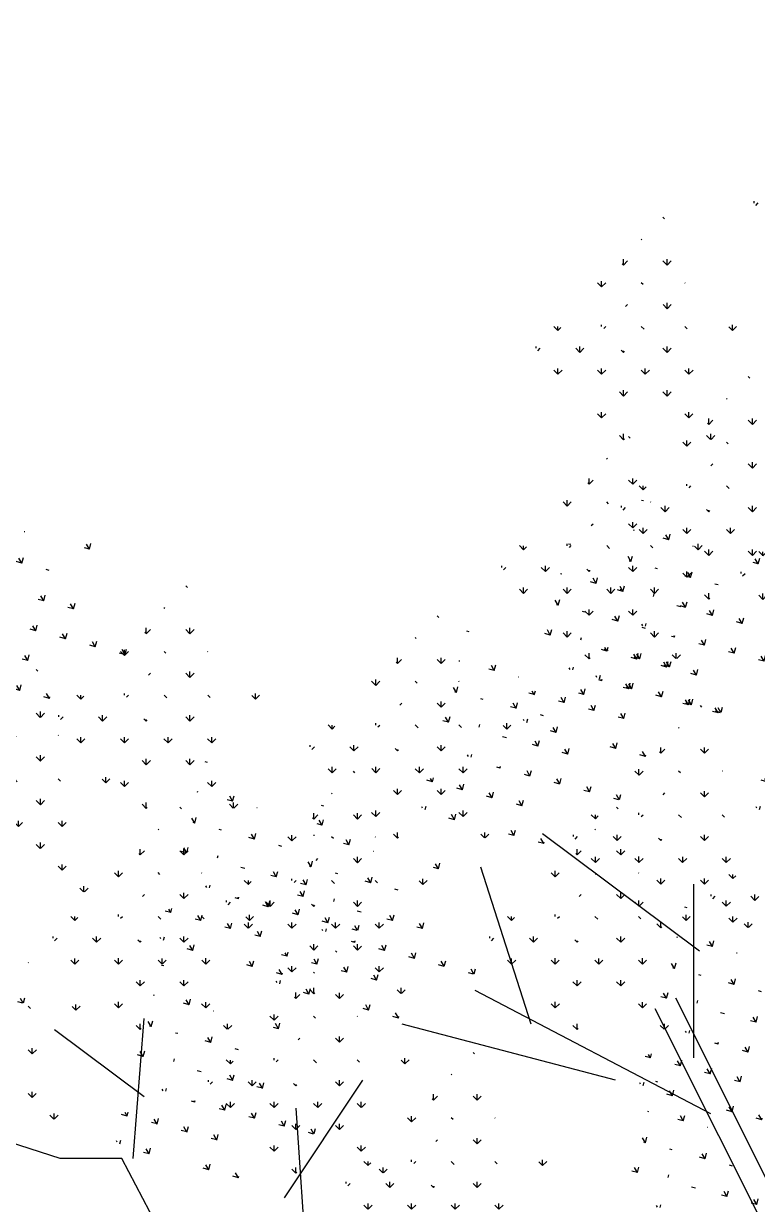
# Model space of a CAD drawing. Header units: millimetres. Extents: x -10 to 320, y -26 to 94.
# Drawn here: x 0.567 to 1.966, y 29.11 to 31.361 of the extents above; entities that cross this region are included whole.
import ezdxf

# ---------------------------------------------------------------- set-up
doc = ezdxf.new("R2010")
doc.units = ezdxf.units.MM
doc.header["$LTSCALE"] = 0.05

msp = doc.modelspace()

# ---------------------------------------------------------------- hatches: boundary and pattern name
at = {"linetype": 'Continuous'}
h = msp.add_hatch(dxfattribs=at)
h.set_pattern_fill('GRASS', scale=0.058864, style=0)
h.set_pattern_definition([(90, (-93.52273, 54.070207), (-0.041622823, 0.041622823), [0.011036918, -0.072208728]), (45, (-93.52273, 54.070207), (-0.041622823, 0.041622823), [0.011036918, -0.047826643]), (135, (-93.52273, 54.070207), (-0.041622823, -0.041622823), [0.011036918, -0.047826643])])
edge = h.paths.add_edge_path()
edge.add_line((2.1806, 30.9673), (2.2457, 30.8437))
edge.add_line((2.2457, 30.8437), (2.3723, 30.8481))
edge.add_line((2.3723, 30.8481), (2.2327, 30.9604))
edge.add_line((2.2327, 30.9604), (2.3664, 30.9929))
edge.add_line((2.3664, 30.9929), (2.3633, 31.1251))
edge.add_line((2.3633, 31.1251), (2.2974, 31.0041))
edge.add_line((2.2974, 31.0041), (2.1968, 30.9816))
edge.add_line((2.1968, 30.9816), (2.2495, 31.0279))
edge.add_line((2.2495, 31.0279), (2.2421, 31.1909))
edge.add_line((2.2421, 31.1909), (2.1982, 31.2794))
edge.add_line((2.1982, 31.2794), (2.2, 31.1178))
edge.add_line((2.2, 31.1178), (2.182, 30.9969))
edge.add_line((2.182, 30.9969), (2.1668, 31.0165))
edge.add_line((2.1668, 31.0165), (2.1586, 31.3609))
edge.add_line((2.1586, 31.3609), (2.1183, 31.15))
edge.add_line((2.1183, 31.15), (2.1434, 31.0465))
edge.add_line((2.1434, 31.0465), (2.0959, 31.1078))
edge.add_line((2.0959, 31.1078), (2.0984, 31.2385))
edge.add_line((2.0984, 31.2385), (2.0495, 31.0894))
edge.add_line((2.0495, 31.0894), (2.1538, 31.0038))
edge.add_line((2.1538, 31.0038), (1.9129, 31.0934))
edge.add_line((1.9129, 31.0934), (2.0047, 30.9485))
edge.add_line((2.0047, 30.9485), (2.1561, 30.9752))
edge.add_line((2.1561, 30.9752), (2.0492, 30.8685))
edge.add_line((2.0492, 30.8685), (2.1116, 30.8107))
edge.add_line((2.1116, 30.8107), (2.1828, 30.9619))
h = msp.add_hatch(dxfattribs=at)
h.set_pattern_fill('GRASS', scale=0.058864, style=0)
h.set_pattern_definition([(90, (-93.938594, 53.793276), (-0.041622823, 0.041622823), [0.011036918, -0.072208728]), (45, (-93.938594, 53.793276), (-0.041622823, 0.041622823), [0.011036918, -0.047826643]), (135, (-93.938594, 53.793276), (-0.041622823, -0.041622823), [0.011036918, -0.047826643])])
edge = h.paths.add_edge_path()
edge.add_line((1.7648, 30.6904), (1.8298, 30.5668))
edge.add_line((1.8298, 30.5668), (1.9565, 30.5712))
edge.add_line((1.9565, 30.5712), (1.8169, 30.6835))
edge.add_line((1.8169, 30.6835), (1.9505, 30.716))
edge.add_line((1.9505, 30.716), (1.9474, 30.8481))
edge.add_line((1.9474, 30.8481), (1.8815, 30.7271))
edge.add_line((1.8815, 30.7271), (1.781, 30.7046))
edge.add_line((1.781, 30.7046), (1.8336, 30.751))
edge.add_line((1.8336, 30.751), (1.8262, 30.914))
edge.add_line((1.8262, 30.914), (1.7824, 31.0025))
edge.add_line((1.7824, 31.0025), (1.7841, 30.8408))
edge.add_line((1.7841, 30.8408), (1.7661, 30.7199))
edge.add_line((1.7661, 30.7199), (1.7509, 30.7395))
edge.add_line((1.7509, 30.7395), (1.7428, 31.084))
edge.add_line((1.7428, 31.084), (1.7024, 30.873))
edge.add_line((1.7024, 30.873), (1.7276, 30.7696))
edge.add_line((1.7276, 30.7696), (1.68, 30.8308))
edge.add_line((1.68, 30.8308), (1.6825, 30.9616))
edge.add_line((1.6825, 30.9616), (1.6336, 30.8125))
edge.add_line((1.6336, 30.8125), (1.7379, 30.7269))
edge.add_line((1.7379, 30.7269), (1.497, 30.8165))
edge.add_line((1.497, 30.8165), (1.5889, 30.6716))
edge.add_line((1.5889, 30.6716), (1.7402, 30.6983))
edge.add_line((1.7402, 30.6983), (1.6334, 30.5916))
edge.add_line((1.6334, 30.5916), (1.6957, 30.5338))
edge.add_line((1.6957, 30.5338), (1.7669, 30.6849))
h = msp.add_hatch(dxfattribs=at)
h.set_pattern_fill('GRASS', scale=0.058864, style=0)
h.set_pattern_definition([(90, (-93.775967, 53.48954), (-0.041622823, 0.041622823), [0.011036918, -0.072208728]), (45, (-93.77597, 53.48954), (-0.041622823, 0.041622823), [0.011036918, -0.047826643]), (135, (-93.77597, 53.48954), (-0.041622823, -0.041622823), [0.011036918, -0.047826643])])
edge = h.paths.add_edge_path()
edge.add_line((1.9274, 30.3867), (1.9924, 30.2631))
edge.add_line((1.9924, 30.2631), (2.1191, 30.2675))
edge.add_line((2.1191, 30.2675), (1.9795, 30.3797))
edge.add_line((1.9795, 30.3797), (2.1131, 30.4123))
edge.add_line((2.1131, 30.4123), (2.11, 30.5444))
edge.add_line((2.11, 30.5444), (2.0441, 30.4234))
edge.add_line((2.0441, 30.4234), (1.9436, 30.4009))
edge.add_line((1.9436, 30.4009), (1.9962, 30.4472))
edge.add_line((1.9962, 30.4472), (1.9888, 30.6103))
edge.add_line((1.9888, 30.6103), (1.945, 30.6988))
edge.add_line((1.945, 30.6988), (1.9468, 30.5371))
edge.add_line((1.9468, 30.5371), (1.9287, 30.4162))
edge.add_line((1.9287, 30.4162), (1.9135, 30.4358))
edge.add_line((1.9135, 30.4358), (1.9054, 30.7802))
edge.add_line((1.9054, 30.7802), (1.8651, 30.5693))
edge.add_line((1.8651, 30.5693), (1.8902, 30.4658))
edge.add_line((1.8902, 30.4658), (1.8426, 30.5271))
edge.add_line((1.8426, 30.5271), (1.8451, 30.6578))
edge.add_line((1.8451, 30.6578), (1.7962, 30.5088))
edge.add_line((1.7962, 30.5088), (1.9006, 30.4232))
edge.add_line((1.9006, 30.4232), (1.6597, 30.5128))
edge.add_line((1.6597, 30.5128), (1.7515, 30.3679))
edge.add_line((1.7515, 30.3679), (1.9028, 30.3945))
edge.add_line((1.9028, 30.3945), (1.796, 30.2878))
edge.add_line((1.796, 30.2878), (1.8583, 30.23))
edge.add_line((1.8583, 30.23), (1.9295, 30.3812))
h = msp.add_hatch(dxfattribs=at)
h.set_pattern_fill('GRASS', scale=0.058864, style=0)
h.set_pattern_definition([(90, (-94.004185, 53.375558), (-0.041622823, 0.041622823), [0.011036918, -0.072208728]), (45, (-94.004185, 53.37556), (-0.041622823, 0.041622823), [0.011036918, -0.047826643]), (135, (-94.004185, 53.37556), (-0.041622823, -0.041622823), [0.011036918, -0.047826643])])
edge = h.paths.add_edge_path()
edge.add_line((1.6992, 30.2727), (1.7642, 30.1491))
edge.add_line((1.7642, 30.1491), (1.8909, 30.1535))
edge.add_line((1.8909, 30.1535), (1.7513, 30.2657))
edge.add_line((1.7513, 30.2657), (1.8849, 30.2983))
edge.add_line((1.8849, 30.2983), (1.8818, 30.4304))
edge.add_line((1.8818, 30.4304), (1.8159, 30.3094))
edge.add_line((1.8159, 30.3094), (1.7154, 30.2869))
edge.add_line((1.7154, 30.2869), (1.768, 30.3332))
edge.add_line((1.768, 30.3332), (1.7606, 30.4963))
edge.add_line((1.7606, 30.4963), (1.7168, 30.5848))
edge.add_line((1.7168, 30.5848), (1.7185, 30.4231))
edge.add_line((1.7185, 30.4231), (1.7005, 30.3022))
edge.add_line((1.7005, 30.3022), (1.6853, 30.3218))
edge.add_line((1.6853, 30.3218), (1.6772, 30.6662))
edge.add_line((1.6772, 30.6662), (1.6368, 30.4553))
edge.add_line((1.6368, 30.4553), (1.662, 30.3518))
edge.add_line((1.662, 30.3518), (1.6144, 30.4131))
edge.add_line((1.6144, 30.4131), (1.6169, 30.5439))
edge.add_line((1.6169, 30.5439), (1.568, 30.3948))
edge.add_line((1.568, 30.3948), (1.6724, 30.3092))
edge.add_line((1.6724, 30.3092), (1.4315, 30.3988))
edge.add_line((1.4315, 30.3988), (1.5233, 30.2539))
edge.add_line((1.5233, 30.2539), (1.6746, 30.2806))
edge.add_line((1.6746, 30.2806), (1.5678, 30.1739))
edge.add_line((1.5678, 30.1739), (1.6301, 30.1161))
edge.add_line((1.6301, 30.1161), (1.7013, 30.2672))
h = msp.add_hatch(dxfattribs=at)
h.set_pattern_fill('GRASS', scale=0.058864, style=0)
h.set_pattern_definition([(90, (-93.54775, 53.36416), (-0.041622823, 0.041622823), [0.011036918, -0.072208728]), (45, (-93.54775, 53.36416), (-0.041622823, 0.041622823), [0.011036918, -0.047826643]), (135, (-93.54775, 53.36416), (-0.041622823, -0.041622823), [0.011036918, -0.047826643])])
edge = h.paths.add_edge_path()
edge.add_line((2.1556, 30.2613), (2.2207, 30.1377))
edge.add_line((2.2207, 30.1377), (2.3473, 30.1421))
edge.add_line((2.3473, 30.1421), (2.2077, 30.2543))
edge.add_line((2.2077, 30.2543), (2.3414, 30.2869))
edge.add_line((2.3414, 30.2869), (2.3382, 30.419))
edge.add_line((2.3382, 30.419), (2.2724, 30.298))
edge.add_line((2.2724, 30.298), (2.1718, 30.2755))
edge.add_line((2.1718, 30.2755), (2.2245, 30.3218))
edge.add_line((2.2245, 30.3218), (2.217, 30.4849))
edge.add_line((2.217, 30.4849), (2.1732, 30.5734))
edge.add_line((2.1732, 30.5734), (2.175, 30.4117))
edge.add_line((2.175, 30.4117), (2.157, 30.2908))
edge.add_line((2.157, 30.2908), (2.1417, 30.3104))
edge.add_line((2.1417, 30.3104), (2.1336, 30.6548))
edge.add_line((2.1336, 30.6548), (2.0933, 30.4439))
edge.add_line((2.0933, 30.4439), (2.1184, 30.3404))
edge.add_line((2.1184, 30.3404), (2.0708, 30.4017))
edge.add_line((2.0708, 30.4017), (2.0734, 30.5325))
edge.add_line((2.0734, 30.5325), (2.0244, 30.3834))
edge.add_line((2.0244, 30.3834), (2.1288, 30.2978))
edge.add_line((2.1288, 30.2978), (1.8879, 30.3874))
edge.add_line((1.8879, 30.3874), (1.9797, 30.2425))
edge.add_line((1.9797, 30.2425), (2.1311, 30.2692))
edge.add_line((2.1311, 30.2692), (2.0242, 30.1625))
edge.add_line((2.0242, 30.1625), (2.0865, 30.1047))
edge.add_line((2.0865, 30.1047), (2.1578, 30.2558))
h = msp.add_hatch(dxfattribs=at)
h.set_pattern_fill('GRASS', scale=0.058864, angle=30, style=0)
h.set_pattern_definition([(120, (-93.831285, 2.364047), (-0.056857833, 0.01523501), [0.011036918, -0.072208728]), (75, (-93.831285, 2.36405), (-0.056857833, 0.01523501), [0.011036918, -0.047826643]), (165, (-93.831285, 2.36405), (-0.01523501, -0.056857833), [0.011036918, -0.047826643])])
edge = h.paths.add_edge_path()
edge.add_line((0.6017, 30.2081), (0.7198, 30.1335))
edge.add_line((0.7198, 30.1335), (0.8273, 30.2007))
edge.add_line((0.8273, 30.2007), (0.6503, 30.2281))
edge.add_line((0.6503, 30.2281), (0.7498, 30.3231))
edge.add_line((0.7498, 30.3231), (0.681, 30.436))
edge.add_line((0.681, 30.436), (0.6844, 30.2982))
edge.add_line((0.6844, 30.2982), (0.6086, 30.2285))
edge.add_line((0.6086, 30.2285), (0.631, 30.2949))
edge.add_line((0.631, 30.2949), (0.5431, 30.4324))
edge.add_line((0.5431, 30.4324), (0.4609, 30.4871))
edge.add_line((0.4609, 30.4871), (0.5433, 30.348))
edge.add_line((0.5433, 30.348), (0.5881, 30.2343))
edge.add_line((0.5881, 30.2343), (0.5651, 30.2437))
edge.add_line((0.5651, 30.2437), (0.3859, 30.5379))
edge.add_line((0.3859, 30.5379), (0.4564, 30.3351))
edge.add_line((0.4564, 30.3351), (0.5299, 30.258))
edge.add_line((0.5299, 30.258), (0.4581, 30.2873))
edge.add_line((0.4581, 30.2873), (0.3949, 30.4018))
edge.add_line((0.3949, 30.4018), (0.427, 30.2482))
edge.add_line((0.427, 30.2482), (0.5602, 30.2263))
edge.add_line((0.5602, 30.2263), (0.3068, 30.1834))
edge.add_line((0.3068, 30.1834), (0.4588, 30.1038))
edge.add_line((0.4588, 30.1038), (0.5765, 30.2026))
edge.add_line((0.5765, 30.2026), (0.5373, 30.0568))
edge.add_line((0.5373, 30.0568), (0.6202, 30.0379))
edge.add_line((0.6202, 30.0379), (0.6063, 30.2044))
h = msp.add_hatch(dxfattribs=at)
h.set_pattern_fill('GRASS', scale=0.058864, angle=30, style=0)
h.set_pattern_definition([(120, (-92.55597, 2.336354), (-0.056857833, 0.01523501), [0.011036918, -0.072208728]), (75, (-92.55597, 2.336354), (-0.056857833, 0.01523501), [0.011036918, -0.047826643]), (165, (-92.55597, 2.336354), (-0.01523501, -0.056857833), [0.011036918, -0.047826643])])
edge = h.paths.add_edge_path()
edge.add_line((1.877, 30.1804), (1.9951, 30.1058))
edge.add_line((1.9951, 30.1058), (2.1026, 30.173))
edge.add_line((2.1026, 30.173), (1.9256, 30.2004))
edge.add_line((1.9256, 30.2004), (2.0251, 30.2954))
edge.add_line((2.0251, 30.2954), (1.9563, 30.4083))
edge.add_line((1.9563, 30.4083), (1.9598, 30.2705))
edge.add_line((1.9598, 30.2705), (1.8839, 30.2008))
edge.add_line((1.8839, 30.2008), (1.9064, 30.2672))
edge.add_line((1.9064, 30.2672), (1.8184, 30.4047))
edge.add_line((1.8184, 30.4047), (1.7362, 30.4594))
edge.add_line((1.7362, 30.4594), (1.8186, 30.3203))
edge.add_line((1.8186, 30.3203), (1.8634, 30.2066))
edge.add_line((1.8634, 30.2066), (1.8404, 30.216))
edge.add_line((1.8404, 30.216), (1.6612, 30.5102))
edge.add_line((1.6612, 30.5102), (1.7317, 30.3074))
edge.add_line((1.7317, 30.3074), (1.8052, 30.2303))
edge.add_line((1.8052, 30.2303), (1.7334, 30.2596))
edge.add_line((1.7334, 30.2596), (1.6702, 30.3741))
edge.add_line((1.6702, 30.3741), (1.7024, 30.2205))
edge.add_line((1.7024, 30.2205), (1.8355, 30.1986))
edge.add_line((1.8355, 30.1986), (1.5821, 30.1557))
edge.add_line((1.5821, 30.1557), (1.7341, 30.0761))
edge.add_line((1.7341, 30.0761), (1.8518, 30.1749))
edge.add_line((1.8518, 30.1749), (1.8126, 30.0291))
edge.add_line((1.8126, 30.0291), (1.8955, 30.0102))
edge.add_line((1.8955, 30.0102), (1.8816, 30.1767))
h = msp.add_hatch(dxfattribs=at)
h.set_pattern_fill('GRASS', scale=0.058864, angle=30, style=0)
h.set_pattern_definition([(120, (-92.69459, 2.253274), (-0.056857833, 0.01523501), [0.011036918, -0.072208728]), (75, (-92.69459, 2.253274), (-0.056857833, 0.01523501), [0.011036918, -0.047826643]), (165, (-92.69459, 2.253274), (-0.01523501, -0.056857833), [0.011036918, -0.047826643])])
edge = h.paths.add_edge_path()
edge.add_line((1.7384, 30.0973), (1.8565, 30.0228))
edge.add_line((1.8565, 30.0228), (1.964, 30.0899))
edge.add_line((1.964, 30.0899), (1.787, 30.1173))
edge.add_line((1.787, 30.1173), (1.8865, 30.2123))
edge.add_line((1.8865, 30.2123), (1.8177, 30.3252))
edge.add_line((1.8177, 30.3252), (1.8211, 30.1875))
edge.add_line((1.8211, 30.1875), (1.7453, 30.1177))
edge.add_line((1.7453, 30.1177), (1.7677, 30.1841))
edge.add_line((1.7677, 30.1841), (1.6798, 30.3216))
edge.add_line((1.6798, 30.3216), (1.5976, 30.3764))
edge.add_line((1.5976, 30.3764), (1.6799, 30.2372))
edge.add_line((1.6799, 30.2372), (1.7248, 30.1235))
edge.add_line((1.7248, 30.1235), (1.7018, 30.1329))
edge.add_line((1.7018, 30.1329), (1.5226, 30.4271))
edge.add_line((1.5226, 30.4271), (1.5931, 30.2243))
edge.add_line((1.5931, 30.2243), (1.6666, 30.1472))
edge.add_line((1.6666, 30.1472), (1.5948, 30.1765))
edge.add_line((1.5948, 30.1765), (1.5316, 30.291))
edge.add_line((1.5316, 30.291), (1.5637, 30.1374))
edge.add_line((1.5637, 30.1374), (1.6969, 30.1155))
edge.add_line((1.6969, 30.1155), (1.4435, 30.0726))
edge.add_line((1.4435, 30.0726), (1.5955, 29.993))
edge.add_line((1.5955, 29.993), (1.7132, 30.0918))
edge.add_line((1.7132, 30.0918), (1.674, 29.946))
edge.add_line((1.674, 29.946), (1.7569, 29.9271))
edge.add_line((1.7569, 29.9271), (1.743, 30.0936))
h = msp.add_hatch(dxfattribs=at)
h.set_pattern_fill('GRASS', scale=0.058864, style=0)
h.set_pattern_definition([(90, (-94.84859, 53.090606), (-0.041622823, 0.041622823), [0.011036918, -0.072208728]), (45, (-94.84859, 53.090606), (-0.041622823, 0.041622823), [0.011036918, -0.047826643]), (135, (-94.84859, 53.090606), (-0.041622823, -0.041622823), [0.011036918, -0.047826643])])
edge = h.paths.add_edge_path()
edge.add_line((0.8548, 29.9877), (0.9198, 29.8641))
edge.add_line((0.9198, 29.8641), (1.0465, 29.8685))
edge.add_line((1.0465, 29.8685), (0.9069, 29.9808))
edge.add_line((0.9069, 29.9808), (1.0405, 30.0133))
edge.add_line((1.0405, 30.0133), (1.0374, 30.1455))
edge.add_line((1.0374, 30.1455), (0.9715, 30.0245))
edge.add_line((0.9715, 30.0245), (0.871, 30.002))
edge.add_line((0.871, 30.002), (0.9236, 30.0483))
edge.add_line((0.9236, 30.0483), (0.9162, 30.2113))
edge.add_line((0.9162, 30.2113), (0.8724, 30.2998))
edge.add_line((0.8724, 30.2998), (0.8741, 30.1382))
edge.add_line((0.8741, 30.1382), (0.8561, 30.0173))
edge.add_line((0.8561, 30.0173), (0.8409, 30.0369))
edge.add_line((0.8409, 30.0369), (0.8328, 30.3813))
edge.add_line((0.8328, 30.3813), (0.7924, 30.1704))
edge.add_line((0.7924, 30.1704), (0.8176, 30.0669))
edge.add_line((0.8176, 30.0669), (0.77, 30.1282))
edge.add_line((0.77, 30.1282), (0.7725, 30.2589))
edge.add_line((0.7725, 30.2589), (0.7236, 30.1098))
edge.add_line((0.7236, 30.1098), (0.828, 30.0242))
edge.add_line((0.828, 30.0242), (0.587, 30.1138))
edge.add_line((0.587, 30.1138), (0.6789, 29.9689))
edge.add_line((0.6789, 29.9689), (0.8302, 29.9956))
edge.add_line((0.8302, 29.9956), (0.7234, 29.8889))
edge.add_line((0.7234, 29.8889), (0.7857, 29.8311))
edge.add_line((0.7857, 29.8311), (0.8569, 29.9823))
h = msp.add_hatch(dxfattribs=at)
h.set_pattern_fill('GRASS', scale=0.058864, style=0)
h.set_pattern_definition([(90, (-94.369334, 53.033616), (-0.041622823, 0.041622823), [0.011036918, -0.072208728]), (45, (-94.369334, 53.033616), (-0.041622823, 0.041622823), [0.011036918, -0.047826643]), (135, (-94.369334, 53.033616), (-0.041622823, -0.041622823), [0.011036918, -0.047826643])])
edge = h.paths.add_edge_path()
edge.add_line((1.334, 29.9307), (1.3991, 29.8071))
edge.add_line((1.3991, 29.8071), (1.5257, 29.8116))
edge.add_line((1.5257, 29.8116), (1.3861, 29.9238))
edge.add_line((1.3861, 29.9238), (1.5198, 29.9563))
edge.add_line((1.5198, 29.9563), (1.5167, 30.0885))
edge.add_line((1.5167, 30.0885), (1.4508, 29.9675))
edge.add_line((1.4508, 29.9675), (1.3502, 29.945))
edge.add_line((1.3502, 29.945), (1.4029, 29.9913))
edge.add_line((1.4029, 29.9913), (1.3955, 30.1543))
edge.add_line((1.3955, 30.1543), (1.3516, 30.2428))
edge.add_line((1.3516, 30.2428), (1.3534, 30.0812))
edge.add_line((1.3534, 30.0812), (1.3354, 29.9603))
edge.add_line((1.3354, 29.9603), (1.3201, 29.9799))
edge.add_line((1.3201, 29.9799), (1.312, 30.3243))
edge.add_line((1.312, 30.3243), (1.2717, 30.1134))
edge.add_line((1.2717, 30.1134), (1.2968, 30.0099))
edge.add_line((1.2968, 30.0099), (1.2493, 30.0712))
edge.add_line((1.2493, 30.0712), (1.2518, 30.2019))
edge.add_line((1.2518, 30.2019), (1.2029, 30.0528))
edge.add_line((1.2029, 30.0528), (1.3072, 29.9672))
edge.add_line((1.3072, 29.9672), (1.0663, 30.0568))
edge.add_line((1.0663, 30.0568), (1.1581, 29.9119))
edge.add_line((1.1581, 29.9119), (1.3095, 29.9386))
edge.add_line((1.3095, 29.9386), (1.2026, 29.8319))
edge.add_line((1.2026, 29.8319), (1.265, 29.7741))
edge.add_line((1.265, 29.7741), (1.3362, 29.9253))
h = msp.add_hatch(dxfattribs=at)
h.set_pattern_fill('GRASS', scale=0.058864, angle=30, style=0)
h.set_pattern_definition([(120, (-92.88866, 2.087116), (-0.056857833, 0.01523501), [0.011036918, -0.072208728]), (75, (-92.88866, 2.087116), (-0.056857833, 0.01523501), [0.011036918, -0.047826643]), (165, (-92.88866, 2.087116), (-0.01523501, -0.056857833), [0.011036918, -0.047826643])])
edge = h.paths.add_edge_path()
edge.add_line((1.5443, 29.9311), (1.6624, 29.8566))
edge.add_line((1.6624, 29.8566), (1.7699, 29.9238))
edge.add_line((1.7699, 29.9238), (1.5929, 29.9512))
edge.add_line((1.5929, 29.9512), (1.6924, 30.0462))
edge.add_line((1.6924, 30.0462), (1.6236, 30.159))
edge.add_line((1.6236, 30.159), (1.6271, 30.0213))
edge.add_line((1.6271, 30.0213), (1.5512, 29.9516))
edge.add_line((1.5512, 29.9516), (1.5737, 30.018))
edge.add_line((1.5737, 30.018), (1.4857, 30.1555))
edge.add_line((1.4857, 30.1555), (1.4035, 30.2102))
edge.add_line((1.4035, 30.2102), (1.4859, 30.0711))
edge.add_line((1.4859, 30.0711), (1.5307, 29.9574))
edge.add_line((1.5307, 29.9574), (1.5077, 29.9667))
edge.add_line((1.5077, 29.9667), (1.3285, 30.2609))
edge.add_line((1.3285, 30.2609), (1.399, 30.0581))
edge.add_line((1.399, 30.0581), (1.4725, 29.9811))
edge.add_line((1.4725, 29.9811), (1.4007, 30.0104))
edge.add_line((1.4007, 30.0104), (1.3375, 30.1248))
edge.add_line((1.3375, 30.1248), (1.3697, 29.9713))
edge.add_line((1.3697, 29.9713), (1.5028, 29.9493))
edge.add_line((1.5028, 29.9493), (1.2494, 29.9065))
edge.add_line((1.2494, 29.9065), (1.4014, 29.8269))
edge.add_line((1.4014, 29.8269), (1.5191, 29.9257))
edge.add_line((1.5191, 29.9257), (1.48, 29.7798))
edge.add_line((1.48, 29.7798), (1.5628, 29.7609))
edge.add_line((1.5628, 29.7609), (1.5489, 29.9275))
h = msp.add_hatch(dxfattribs=at)
h.set_pattern_fill('GRASS', scale=0.058864, angle=30, style=0)
h.set_pattern_definition([(120, (-92.251002, 2.087116), (-0.056857833, 0.01523501), [0.011036918, -0.072208728]), (75, (-92.251, 2.087116), (-0.056857833, 0.01523501), [0.011036918, -0.047826643]), (165, (-92.251, 2.087116), (-0.01523501, -0.056857833), [0.011036918, -0.047826643])])
edge = h.paths.add_edge_path()
edge.add_line((2.182, 29.9311), (2.3001, 29.8566))
edge.add_line((2.3001, 29.8566), (2.4076, 29.9238))
edge.add_line((2.4076, 29.9238), (2.2306, 29.9512))
edge.add_line((2.2306, 29.9512), (2.33, 30.0462))
edge.add_line((2.33, 30.0462), (2.2613, 30.159))
edge.add_line((2.2613, 30.159), (2.2647, 30.0213))
edge.add_line((2.2647, 30.0213), (2.1889, 29.9516))
edge.add_line((2.1889, 29.9516), (2.2113, 30.018))
edge.add_line((2.2113, 30.018), (2.1234, 30.1555))
edge.add_line((2.1234, 30.1555), (2.0412, 30.2102))
edge.add_line((2.0412, 30.2102), (2.1235, 30.0711))
edge.add_line((2.1235, 30.0711), (2.1684, 29.9574))
edge.add_line((2.1684, 29.9574), (2.1454, 29.9667))
edge.add_line((2.1454, 29.9667), (1.9661, 30.2609))
edge.add_line((1.9661, 30.2609), (2.0367, 30.0581))
edge.add_line((2.0367, 30.0581), (2.1102, 29.9811))
edge.add_line((2.1102, 29.9811), (2.0383, 30.0104))
edge.add_line((2.0383, 30.0104), (1.9752, 30.1248))
edge.add_line((1.9752, 30.1248), (2.0073, 29.9713))
edge.add_line((2.0073, 29.9713), (2.1405, 29.9493))
edge.add_line((2.1405, 29.9493), (1.8871, 29.9065))
edge.add_line((1.8871, 29.9065), (2.0391, 29.8269))
edge.add_line((2.0391, 29.8269), (2.1568, 29.9257))
edge.add_line((2.1568, 29.9257), (2.1176, 29.7798))
edge.add_line((2.1176, 29.7798), (2.2005, 29.7609))
edge.add_line((2.2005, 29.7609), (2.1866, 29.9275))
h = msp.add_hatch(dxfattribs=at)
h.set_pattern_fill('GRASS', scale=0.058864, style=0)
h.set_pattern_definition([(90, (-95.133864, 52.931033), (-0.041622823, 0.041622823), [0.011036918, -0.072208728]), (45, (-95.133864, 52.931033), (-0.041622823, 0.041622823), [0.011036918, -0.047826643]), (135, (-95.133864, 52.931033), (-0.041622823, -0.041622823), [0.011036918, -0.047826643])])
edge = h.paths.add_edge_path()
edge.add_line((0.5695, 29.8282), (0.6345, 29.7046))
edge.add_line((0.6345, 29.7046), (0.7612, 29.709))
edge.add_line((0.7612, 29.709), (0.6216, 29.8212))
edge.add_line((0.6216, 29.8212), (0.7552, 29.8538))
edge.add_line((0.7552, 29.8538), (0.7521, 29.9859))
edge.add_line((0.7521, 29.9859), (0.6863, 29.8649))
edge.add_line((0.6863, 29.8649), (0.5857, 29.8424))
edge.add_line((0.5857, 29.8424), (0.6383, 29.8887))
edge.add_line((0.6383, 29.8887), (0.6309, 30.0518))
edge.add_line((0.6309, 30.0518), (0.5871, 30.1402))
edge.add_line((0.5871, 30.1402), (0.5889, 29.9786))
edge.add_line((0.5889, 29.9786), (0.5708, 29.8577))
edge.add_line((0.5708, 29.8577), (0.5556, 29.8773))
edge.add_line((0.5556, 29.8773), (0.5475, 30.2217))
edge.add_line((0.5475, 30.2217), (0.5072, 30.0108))
edge.add_line((0.5072, 30.0108), (0.5323, 29.9073))
edge.add_line((0.5323, 29.9073), (0.4847, 29.9686))
edge.add_line((0.4847, 29.9686), (0.4872, 30.0993))
edge.add_line((0.4872, 30.0993), (0.4383, 29.9502))
edge.add_line((0.4383, 29.9502), (0.5427, 29.8647))
edge.add_line((0.5427, 29.8647), (0.3018, 29.9542))
edge.add_line((0.3018, 29.9542), (0.3936, 29.8094))
edge.add_line((0.3936, 29.8094), (0.5449, 29.836))
edge.add_line((0.5449, 29.836), (0.4381, 29.7293))
edge.add_line((0.4381, 29.7293), (0.5004, 29.6715))
edge.add_line((0.5004, 29.6715), (0.5716, 29.8227))
h = msp.add_hatch(dxfattribs=at)
h.set_pattern_fill('GRASS', scale=0.058864, style=0)
h.set_pattern_definition([(90, (-93.867255, 52.862645), (-0.041622823, 0.041622823), [0.011036918, -0.072208728]), (45, (-93.867255, 52.862645), (-0.041622823, 0.041622823), [0.011036918, -0.047826643]), (135, (-93.867255, 52.862645), (-0.041622823, -0.041622823), [0.011036918, -0.047826643])])
edge = h.paths.add_edge_path()
edge.add_line((1.8361, 29.7598), (1.9011, 29.6362))
edge.add_line((1.9011, 29.6362), (2.0278, 29.6406))
edge.add_line((2.0278, 29.6406), (1.8882, 29.7528))
edge.add_line((1.8882, 29.7528), (2.0219, 29.7854))
edge.add_line((2.0219, 29.7854), (2.0187, 29.9175))
edge.add_line((2.0187, 29.9175), (1.9529, 29.7965))
edge.add_line((1.9529, 29.7965), (1.8523, 29.774))
edge.add_line((1.8523, 29.774), (1.9049, 29.8203))
edge.add_line((1.9049, 29.8203), (1.8975, 29.9834))
edge.add_line((1.8975, 29.9834), (1.8537, 30.0719))
edge.add_line((1.8537, 30.0719), (1.8555, 29.9102))
edge.add_line((1.8555, 29.9102), (1.8375, 29.7893))
edge.add_line((1.8375, 29.7893), (1.8222, 29.8089))
edge.add_line((1.8222, 29.8089), (1.8141, 30.1533))
edge.add_line((1.8141, 30.1533), (1.7738, 29.9424))
edge.add_line((1.7738, 29.9424), (1.7989, 29.8389))
edge.add_line((1.7989, 29.8389), (1.7513, 29.9002))
edge.add_line((1.7513, 29.9002), (1.7539, 30.0309))
edge.add_line((1.7539, 30.0309), (1.7049, 29.8819))
edge.add_line((1.7049, 29.8819), (1.8093, 29.7963))
edge.add_line((1.8093, 29.7963), (1.5684, 29.8859))
edge.add_line((1.5684, 29.8859), (1.6602, 29.741))
edge.add_line((1.6602, 29.741), (1.8115, 29.7676))
edge.add_line((1.8115, 29.7676), (1.7047, 29.6609))
edge.add_line((1.7047, 29.6609), (1.767, 29.6031))
edge.add_line((1.767, 29.6031), (1.8383, 29.7543))
h = msp.add_hatch(dxfattribs=at)
h.set_pattern_fill('GRASS', scale=0.058864, style=0)
h.set_pattern_definition([(90, (-94.529087, 52.737266), (-0.041622823, 0.041622823), [0.011036918, -0.072208728]), (45, (-94.529087, 52.737266), (-0.041622823, 0.041622823), [0.011036918, -0.047826643]), (135, (-94.529087, 52.737266), (-0.041622823, -0.041622823), [0.011036918, -0.047826643])])
edge = h.paths.add_edge_path()
edge.add_line((1.1743, 29.6344), (1.2393, 29.5108))
edge.add_line((1.2393, 29.5108), (1.366, 29.5152))
edge.add_line((1.366, 29.5152), (1.2264, 29.6274))
edge.add_line((1.2264, 29.6274), (1.36, 29.66))
edge.add_line((1.36, 29.66), (1.3569, 29.7921))
edge.add_line((1.3569, 29.7921), (1.291, 29.6711))
edge.add_line((1.291, 29.6711), (1.1905, 29.6486))
edge.add_line((1.1905, 29.6486), (1.2431, 29.6949))
edge.add_line((1.2431, 29.6949), (1.2357, 29.858))
edge.add_line((1.2357, 29.858), (1.1919, 29.9465))
edge.add_line((1.1919, 29.9465), (1.1936, 29.7848))
edge.add_line((1.1936, 29.7848), (1.1756, 29.6639))
edge.add_line((1.1756, 29.6639), (1.1604, 29.6835))
edge.add_line((1.1604, 29.6835), (1.1523, 30.0279))
edge.add_line((1.1523, 30.0279), (1.1119, 29.817))
edge.add_line((1.1119, 29.817), (1.1371, 29.7135))
edge.add_line((1.1371, 29.7135), (1.0895, 29.7748))
edge.add_line((1.0895, 29.7748), (1.092, 29.9056))
edge.add_line((1.092, 29.9056), (1.0431, 29.7565))
edge.add_line((1.0431, 29.7565), (1.1475, 29.6709))
edge.add_line((1.1475, 29.6709), (0.9066, 29.7605))
edge.add_line((0.9066, 29.7605), (0.9984, 29.6156))
edge.add_line((0.9984, 29.6156), (1.1497, 29.6423))
edge.add_line((1.1497, 29.6423), (1.0429, 29.5356))
edge.add_line((1.0429, 29.5356), (1.1052, 29.4778))
edge.add_line((1.1052, 29.4778), (1.1764, 29.6289))
h = msp.add_hatch(dxfattribs=at)
h.set_pattern_fill('GRASS', scale=0.058864, style=0)
h.set_pattern_definition([(90, (-93.604804, 52.748664), (-0.041622823, 0.041622823), [0.011036918, -0.072208728]), (45, (-93.604804, 52.748664), (-0.041622823, 0.041622823), [0.011036918, -0.047826643]), (135, (-93.604804, 52.748664), (-0.041622823, -0.041622823), [0.011036918, -0.047826643])])
edge = h.paths.add_edge_path()
edge.add_line((2.0986, 29.6458), (2.1636, 29.5222))
edge.add_line((2.1636, 29.5222), (2.2903, 29.5266))
edge.add_line((2.2903, 29.5266), (2.1507, 29.6388))
edge.add_line((2.1507, 29.6388), (2.2843, 29.6714))
edge.add_line((2.2843, 29.6714), (2.2812, 29.8035))
edge.add_line((2.2812, 29.8035), (2.2153, 29.6825))
edge.add_line((2.2153, 29.6825), (2.1148, 29.66))
edge.add_line((2.1148, 29.66), (2.1674, 29.7063))
edge.add_line((2.1674, 29.7063), (2.16, 29.8694))
edge.add_line((2.16, 29.8694), (2.1161, 29.9579))
edge.add_line((2.1161, 29.9579), (2.1179, 29.7962))
edge.add_line((2.1179, 29.7962), (2.0999, 29.6753))
edge.add_line((2.0999, 29.6753), (2.0847, 29.6949))
edge.add_line((2.0847, 29.6949), (2.0766, 30.0393))
edge.add_line((2.0766, 30.0393), (2.0362, 29.8284))
edge.add_line((2.0362, 29.8284), (2.0614, 29.7249))
edge.add_line((2.0614, 29.7249), (2.0138, 29.7862))
edge.add_line((2.0138, 29.7862), (2.0163, 29.917))
edge.add_line((2.0163, 29.917), (1.9674, 29.7679))
edge.add_line((1.9674, 29.7679), (2.0717, 29.6823))
edge.add_line((2.0717, 29.6823), (1.8308, 29.7719))
edge.add_line((1.8308, 29.7719), (1.9227, 29.627))
edge.add_line((1.9227, 29.627), (2.074, 29.6537))
edge.add_line((2.074, 29.6537), (1.9672, 29.547))
edge.add_line((1.9672, 29.547), (2.0295, 29.4892))
edge.add_line((2.0295, 29.4892), (2.1007, 29.6403))
h = msp.add_hatch(dxfattribs=at)
h.set_pattern_fill('GRASS', scale=0.058864, angle=30, style=0)
h.set_pattern_definition([(120, (-93.387696, 1.83788), (-0.056857833, 0.01523501), [0.011036918, -0.072208728]), (75, (-93.387696, 1.83788), (-0.056857833, 0.01523501), [0.011036918, -0.047826643]), (165, (-93.387696, 1.83788), (-0.01523501, -0.056857833), [0.011036918, -0.047826643])])
edge = h.paths.add_edge_path()
edge.add_line((1.0453, 29.6819), (1.1634, 29.6074))
edge.add_line((1.1634, 29.6074), (1.2709, 29.6745))
edge.add_line((1.2709, 29.6745), (1.0939, 29.7019))
edge.add_line((1.0939, 29.7019), (1.1934, 29.7969))
edge.add_line((1.1934, 29.7969), (1.1246, 29.9098))
edge.add_line((1.1246, 29.9098), (1.128, 29.7721))
edge.add_line((1.128, 29.7721), (1.0522, 29.7023))
edge.add_line((1.0522, 29.7023), (1.0746, 29.7687))
edge.add_line((1.0746, 29.7687), (0.9867, 29.9062))
edge.add_line((0.9867, 29.9062), (0.9045, 29.961))
edge.add_line((0.9045, 29.961), (0.9868, 29.8219))
edge.add_line((0.9868, 29.8219), (1.0317, 29.7081))
edge.add_line((1.0317, 29.7081), (1.0087, 29.7175))
edge.add_line((1.0087, 29.7175), (0.8294, 30.0117))
edge.add_line((0.8294, 30.0117), (0.9, 29.8089))
edge.add_line((0.9, 29.8089), (0.9735, 29.7318))
edge.add_line((0.9735, 29.7318), (0.9017, 29.7611))
edge.add_line((0.9017, 29.7611), (0.8385, 29.8756))
edge.add_line((0.8385, 29.8756), (0.8706, 29.722))
edge.add_line((0.8706, 29.722), (1.0038, 29.7001))
edge.add_line((1.0038, 29.7001), (0.7504, 29.6572))
edge.add_line((0.7504, 29.6572), (0.9024, 29.5777))
edge.add_line((0.9024, 29.5777), (1.0201, 29.6764))
edge.add_line((1.0201, 29.6764), (0.9809, 29.5306))
edge.add_line((0.9809, 29.5306), (1.0638, 29.5117))
edge.add_line((1.0638, 29.5117), (1.0499, 29.6782))
h = msp.add_hatch(dxfattribs=at)
h.set_pattern_fill('GRASS', scale=0.058864, style=0)
h.set_pattern_definition([(90, (-94.860003, 52.668878), (-0.041622823, 0.041622823), [0.011036918, -0.072208728]), (45, (-94.86, 52.66888), (-0.041622823, 0.041622823), [0.011036918, -0.047826643]), (135, (-94.86, 52.66888), (-0.041622823, -0.041622823), [0.011036918, -0.047826643])])
edge = h.paths.add_edge_path()
edge.add_line((0.8434, 29.566), (0.9084, 29.4424))
edge.add_line((0.9084, 29.4424), (1.0351, 29.4468))
edge.add_line((1.0351, 29.4468), (0.8955, 29.5591))
edge.add_line((0.8955, 29.5591), (1.0291, 29.5916))
edge.add_line((1.0291, 29.5916), (1.026, 29.7237))
edge.add_line((1.026, 29.7237), (0.9601, 29.6027))
edge.add_line((0.9601, 29.6027), (0.8596, 29.5802))
edge.add_line((0.8596, 29.5802), (0.9122, 29.6266))
edge.add_line((0.9122, 29.6266), (0.9048, 29.7896))
edge.add_line((0.9048, 29.7896), (0.861, 29.8781))
edge.add_line((0.861, 29.8781), (0.8627, 29.7164))
edge.add_line((0.8627, 29.7164), (0.8447, 29.5955))
edge.add_line((0.8447, 29.5955), (0.8295, 29.6151))
edge.add_line((0.8295, 29.6151), (0.8214, 29.9596))
edge.add_line((0.8214, 29.9596), (0.781, 29.7486))
edge.add_line((0.781, 29.7486), (0.8062, 29.6452))
edge.add_line((0.8062, 29.6452), (0.7586, 29.7064))
edge.add_line((0.7586, 29.7064), (0.7611, 29.8372))
edge.add_line((0.7611, 29.8372), (0.7122, 29.6881))
edge.add_line((0.7122, 29.6881), (0.8165, 29.6025))
edge.add_line((0.8165, 29.6025), (0.5756, 29.6921))
edge.add_line((0.5756, 29.6921), (0.6675, 29.5472))
edge.add_line((0.6675, 29.5472), (0.8188, 29.5739))
edge.add_line((0.8188, 29.5739), (0.712, 29.4672))
edge.add_line((0.712, 29.4672), (0.7743, 29.4094))
edge.add_line((0.7743, 29.4094), (0.8455, 29.5605))
h = msp.add_hatch(dxfattribs=at)
h.set_pattern_fill('GRASS', scale=0.058864, style=0)
h.set_pattern_definition([(90, (-94.027007, 52.668878), (-0.041622823, 0.041622823), [0.011036918, -0.072208728]), (45, (-94.02701, 52.66888), (-0.041622823, 0.041622823), [0.011036918, -0.047826643]), (135, (-94.02701, 52.66888), (-0.041622823, -0.041622823), [0.011036918, -0.047826643])])
edge = h.paths.add_edge_path()
edge.add_line((1.6764, 29.566), (1.7414, 29.4424))
edge.add_line((1.7414, 29.4424), (1.8681, 29.4468))
edge.add_line((1.8681, 29.4468), (1.7285, 29.5591))
edge.add_line((1.7285, 29.5591), (1.8621, 29.5916))
edge.add_line((1.8621, 29.5916), (1.859, 29.7237))
edge.add_line((1.859, 29.7237), (1.7931, 29.6027))
edge.add_line((1.7931, 29.6027), (1.6926, 29.5802))
edge.add_line((1.6926, 29.5802), (1.7452, 29.6266))
edge.add_line((1.7452, 29.6266), (1.7378, 29.7896))
edge.add_line((1.7378, 29.7896), (1.6939, 29.8781))
edge.add_line((1.6939, 29.8781), (1.6957, 29.7164))
edge.add_line((1.6957, 29.7164), (1.6777, 29.5955))
edge.add_line((1.6777, 29.5955), (1.6625, 29.6151))
edge.add_line((1.6625, 29.6151), (1.6543, 29.9596))
edge.add_line((1.6543, 29.9596), (1.614, 29.7486))
edge.add_line((1.614, 29.7486), (1.6392, 29.6452))
edge.add_line((1.6392, 29.6452), (1.5916, 29.7064))
edge.add_line((1.5916, 29.7064), (1.5941, 29.8372))
edge.add_line((1.5941, 29.8372), (1.5452, 29.6881))
edge.add_line((1.5452, 29.6881), (1.6495, 29.6025))
edge.add_line((1.6495, 29.6025), (1.4086, 29.6921))
edge.add_line((1.4086, 29.6921), (1.5005, 29.5472))
edge.add_line((1.5005, 29.5472), (1.6518, 29.5739))
edge.add_line((1.6518, 29.5739), (1.545, 29.4672))
edge.add_line((1.545, 29.4672), (1.6073, 29.4094))
edge.add_line((1.6073, 29.4094), (1.6785, 29.5605))
h = msp.add_hatch(dxfattribs=at)
h.set_pattern_fill('GRASS', scale=0.058864, angle=30, style=0)
h.set_pattern_definition([(120, (-93.165903, 1.7548), (-0.056857833, 0.01523501), [0.011036918, -0.072208728]), (75, (-93.1659, 1.7548), (-0.056857833, 0.01523501), [0.011036918, -0.047826643]), (165, (-93.1659, 1.7548), (-0.01523501, -0.056857833), [0.011036918, -0.047826643])])
edge = h.paths.add_edge_path()
edge.add_line((1.2671, 29.5988), (1.3852, 29.5243))
edge.add_line((1.3852, 29.5243), (1.4927, 29.5914))
edge.add_line((1.4927, 29.5914), (1.3157, 29.6188))
edge.add_line((1.3157, 29.6188), (1.4151, 29.7138))
edge.add_line((1.4151, 29.7138), (1.3464, 29.8267))
edge.add_line((1.3464, 29.8267), (1.3498, 29.689))
edge.add_line((1.3498, 29.689), (1.274, 29.6192))
edge.add_line((1.274, 29.6192), (1.2964, 29.6857))
edge.add_line((1.2964, 29.6857), (1.2085, 29.8232))
edge.add_line((1.2085, 29.8232), (1.1263, 29.8779))
edge.add_line((1.1263, 29.8779), (1.2086, 29.7388))
edge.add_line((1.2086, 29.7388), (1.2535, 29.625))
edge.add_line((1.2535, 29.625), (1.2305, 29.6344))
edge.add_line((1.2305, 29.6344), (1.0512, 29.9286))
edge.add_line((1.0512, 29.9286), (1.1218, 29.7258))
edge.add_line((1.1218, 29.7258), (1.1953, 29.6488))
edge.add_line((1.1953, 29.6488), (1.1234, 29.678))
edge.add_line((1.1234, 29.678), (1.0603, 29.7925))
edge.add_line((1.0603, 29.7925), (1.0924, 29.6389))
edge.add_line((1.0924, 29.6389), (1.2256, 29.617))
edge.add_line((1.2256, 29.617), (0.9722, 29.5741))
edge.add_line((0.9722, 29.5741), (1.1242, 29.4946))
edge.add_line((1.1242, 29.4946), (1.2419, 29.5933))
edge.add_line((1.2419, 29.5933), (1.2027, 29.4475))
edge.add_line((1.2027, 29.4475), (1.2856, 29.4286))
edge.add_line((1.2856, 29.4286), (1.2717, 29.5951))
h = msp.add_hatch(dxfattribs=at)
h.set_pattern_fill('GRASS', scale=0.058864, angle=30, style=0)
h.set_pattern_definition([(120, (-94.025354, 1.699413), (-0.056857833, 0.01523501), [0.011036918, -0.072208728]), (75, (-94.025354, 1.69941), (-0.056857833, 0.01523501), [0.011036918, -0.047826643]), (165, (-94.025354, 1.69941), (-0.01523501, -0.056857833), [0.011036918, -0.047826643])])
edge = h.paths.add_edge_path()
edge.add_line((0.4076, 29.5434), (0.5258, 29.4689))
edge.add_line((0.5258, 29.4689), (0.6332, 29.5361))
edge.add_line((0.6332, 29.5361), (0.4562, 29.5635))
edge.add_line((0.4562, 29.5635), (0.5557, 29.6585))
edge.add_line((0.5557, 29.6585), (0.4869, 29.7713))
edge.add_line((0.4869, 29.7713), (0.4904, 29.6336))
edge.add_line((0.4904, 29.6336), (0.4145, 29.5639))
edge.add_line((0.4145, 29.5639), (0.437, 29.6303))
edge.add_line((0.437, 29.6303), (0.349, 29.7678))
edge.add_line((0.349, 29.7678), (0.2668, 29.8225))
edge.add_line((0.2668, 29.8225), (0.3492, 29.6834))
edge.add_line((0.3492, 29.6834), (0.394, 29.5697))
edge.add_line((0.394, 29.5697), (0.371, 29.579))
edge.add_line((0.371, 29.579), (0.1918, 29.8732))
edge.add_line((0.1918, 29.8732), (0.2623, 29.6704))
edge.add_line((0.2623, 29.6704), (0.3358, 29.5934))
edge.add_line((0.3358, 29.5934), (0.264, 29.6227))
edge.add_line((0.264, 29.6227), (0.2008, 29.7371))
edge.add_line((0.2008, 29.7371), (0.233, 29.5836))
edge.add_line((0.233, 29.5836), (0.3661, 29.5616))
edge.add_line((0.3661, 29.5616), (0.1127, 29.5188))
edge.add_line((0.1127, 29.5188), (0.2647, 29.4392))
edge.add_line((0.2647, 29.4392), (0.3824, 29.538))
edge.add_line((0.3824, 29.538), (0.3433, 29.3921))
edge.add_line((0.3433, 29.3921), (0.4261, 29.3732))
edge.add_line((0.4261, 29.3732), (0.4122, 29.5398))
h = msp.add_hatch(dxfattribs=at)
h.set_pattern_fill('GRASS', scale=0.058864, style=0)
h.set_pattern_definition([(90, (-95.19092, 52.497906), (-0.041622823, 0.041622823), [0.011036918, -0.072208728]), (45, (-95.19092, 52.497906), (-0.041622823, 0.041622823), [0.011036918, -0.047826643]), (135, (-95.19092, 52.497906), (-0.041622823, -0.041622823), [0.011036918, -0.047826643])])
edge = h.paths.add_edge_path()
edge.add_line((0.5125, 29.395), (0.5775, 29.2714))
edge.add_line((0.5775, 29.2714), (0.7042, 29.2758))
edge.add_line((0.7042, 29.2758), (0.5645, 29.3881))
edge.add_line((0.5645, 29.3881), (0.6982, 29.4206))
edge.add_line((0.6982, 29.4206), (0.6951, 29.5528))
edge.add_line((0.6951, 29.5528), (0.6292, 29.4318))
edge.add_line((0.6292, 29.4318), (0.5286, 29.4093))
edge.add_line((0.5286, 29.4093), (0.5813, 29.4556))
edge.add_line((0.5813, 29.4556), (0.5739, 29.6186))
edge.add_line((0.5739, 29.6186), (0.53, 29.7071))
edge.add_line((0.53, 29.7071), (0.5318, 29.5455))
edge.add_line((0.5318, 29.5455), (0.5138, 29.4246))
edge.add_line((0.5138, 29.4246), (0.4986, 29.4442))
edge.add_line((0.4986, 29.4442), (0.4904, 29.7886))
edge.add_line((0.4904, 29.7886), (0.4501, 29.5777))
edge.add_line((0.4501, 29.5777), (0.4753, 29.4742))
edge.add_line((0.4753, 29.4742), (0.4277, 29.5355))
edge.add_line((0.4277, 29.5355), (0.4302, 29.6662))
edge.add_line((0.4302, 29.6662), (0.3813, 29.5171))
edge.add_line((0.3813, 29.5171), (0.4856, 29.4315))
edge.add_line((0.4856, 29.4315), (0.2447, 29.5211))
edge.add_line((0.2447, 29.5211), (0.3365, 29.3762))
edge.add_line((0.3365, 29.3762), (0.4879, 29.4029))
edge.add_line((0.4879, 29.4029), (0.3811, 29.2962))
edge.add_line((0.3811, 29.2962), (0.4434, 29.2384))
edge.add_line((0.4434, 29.2384), (0.5146, 29.3896))
h = msp.add_hatch(dxfattribs=at)
h.set_pattern_fill('GRASS', scale=0.058864, angle=30, style=0)
h.set_pattern_definition([(120, (-92.472796, 1.560947), (-0.056857833, 0.01523501), [0.011036918, -0.072208728]), (75, (-92.472796, 1.56095), (-0.056857833, 0.01523501), [0.011036918, -0.047826643]), (165, (-92.472796, 1.56095), (-0.01523501, -0.056857833), [0.011036918, -0.047826643])])
edge = h.paths.add_edge_path()
edge.add_line((1.9602, 29.405), (2.0783, 29.3304))
edge.add_line((2.0783, 29.3304), (2.1858, 29.3976))
edge.add_line((2.1858, 29.3976), (2.0088, 29.425))
edge.add_line((2.0088, 29.425), (2.1083, 29.52))
edge.add_line((2.1083, 29.52), (2.0395, 29.6329))
edge.add_line((2.0395, 29.6329), (2.0429, 29.4951))
edge.add_line((2.0429, 29.4951), (1.9671, 29.4254))
edge.add_line((1.9671, 29.4254), (1.9895, 29.4918))
edge.add_line((1.9895, 29.4918), (1.9016, 29.6293))
edge.add_line((1.9016, 29.6293), (1.8194, 29.684))
edge.add_line((1.8194, 29.684), (1.9017, 29.5449))
edge.add_line((1.9017, 29.5449), (1.9466, 29.4312))
edge.add_line((1.9466, 29.4312), (1.9236, 29.4406))
edge.add_line((1.9236, 29.4406), (1.7443, 29.7348))
edge.add_line((1.7443, 29.7348), (1.8149, 29.532))
edge.add_line((1.8149, 29.532), (1.8884, 29.4549))
edge.add_line((1.8884, 29.4549), (1.8166, 29.4842))
edge.add_line((1.8166, 29.4842), (1.7534, 29.5987))
edge.add_line((1.7534, 29.5987), (1.7855, 29.4451))
edge.add_line((1.7855, 29.4451), (1.9187, 29.4232))
edge.add_line((1.9187, 29.4232), (1.6653, 29.3803))
edge.add_line((1.6653, 29.3803), (1.8173, 29.3007))
edge.add_line((1.8173, 29.3007), (1.935, 29.3995))
edge.add_line((1.935, 29.3995), (1.8958, 29.2537))
edge.add_line((1.8958, 29.2537), (1.9787, 29.2348))
edge.add_line((1.9787, 29.2348), (1.9648, 29.4013))
h = msp.add_hatch(dxfattribs=at)
h.set_pattern_fill('GRASS', scale=0.058864, style=0)
h.set_pattern_definition([(90, (-94.56332, 52.395324), (-0.041622823, 0.041622823), [0.011036918, -0.072208728]), (45, (-94.56332, 52.395324), (-0.041622823, 0.041622823), [0.011036918, -0.047826643]), (135, (-94.56332, 52.395324), (-0.041622823, -0.041622823), [0.011036918, -0.047826643])])
edge = h.paths.add_edge_path()
edge.add_line((1.1401, 29.2924), (1.2051, 29.1688))
edge.add_line((1.2051, 29.1688), (1.3318, 29.1733))
edge.add_line((1.3318, 29.1733), (1.1921, 29.2855))
edge.add_line((1.1921, 29.2855), (1.3258, 29.318))
edge.add_line((1.3258, 29.318), (1.3227, 29.4502))
edge.add_line((1.3227, 29.4502), (1.2568, 29.3292))
edge.add_line((1.2568, 29.3292), (1.1562, 29.3067))
edge.add_line((1.1562, 29.3067), (1.2089, 29.353))
edge.add_line((1.2089, 29.353), (1.2015, 29.5161))
edge.add_line((1.2015, 29.5161), (1.1576, 29.6045))
edge.add_line((1.1576, 29.6045), (1.1594, 29.4429))
edge.add_line((1.1594, 29.4429), (1.1414, 29.322))
edge.add_line((1.1414, 29.322), (1.1262, 29.3416))
edge.add_line((1.1262, 29.3416), (1.118, 29.686))
edge.add_line((1.118, 29.686), (1.0777, 29.4751))
edge.add_line((1.0777, 29.4751), (1.1029, 29.3716))
edge.add_line((1.1029, 29.3716), (1.0553, 29.4329))
edge.add_line((1.0553, 29.4329), (1.0578, 29.5636))
edge.add_line((1.0578, 29.5636), (1.0089, 29.4145))
edge.add_line((1.0089, 29.4145), (1.1132, 29.329))
edge.add_line((1.1132, 29.329), (0.8723, 29.4185))
edge.add_line((0.8723, 29.4185), (0.9641, 29.2736))
edge.add_line((0.9641, 29.2736), (1.1155, 29.3003))
edge.add_line((1.1155, 29.3003), (1.0087, 29.1936))
edge.add_line((1.0087, 29.1936), (1.071, 29.1358))
edge.add_line((1.071, 29.1358), (1.1422, 29.287))
h = msp.add_hatch(dxfattribs=at)
h.set_pattern_fill('GRASS', scale=0.058864, angle=30, style=0)
h.set_pattern_definition([(120, (-93.47087, 1.450175), (-0.056857833, 0.01523501), [0.011036918, -0.072208728]), (75, (-93.47087, 1.450175), (-0.056857833, 0.01523501), [0.011036918, -0.047826643]), (165, (-93.47087, 1.450175), (-0.01523501, -0.056857833), [0.011036918, -0.047826643])])
edge = h.paths.add_edge_path()
edge.add_line((0.9621, 29.2942), (1.0802, 29.2197))
edge.add_line((1.0802, 29.2197), (1.1877, 29.2868))
edge.add_line((1.1877, 29.2868), (1.0107, 29.3142))
edge.add_line((1.0107, 29.3142), (1.1102, 29.4092))
edge.add_line((1.1102, 29.4092), (1.0414, 29.5221))
edge.add_line((1.0414, 29.5221), (1.0449, 29.3844))
edge.add_line((1.0449, 29.3844), (0.969, 29.3146))
edge.add_line((0.969, 29.3146), (0.9915, 29.381))
edge.add_line((0.9915, 29.381), (0.9035, 29.5185))
edge.add_line((0.9035, 29.5185), (0.8213, 29.5733))
edge.add_line((0.8213, 29.5733), (0.9037, 29.4341))
edge.add_line((0.9037, 29.4341), (0.9485, 29.3204))
edge.add_line((0.9485, 29.3204), (0.9255, 29.3298))
edge.add_line((0.9255, 29.3298), (0.7463, 29.624))
edge.add_line((0.7463, 29.624), (0.8168, 29.4212))
edge.add_line((0.8168, 29.4212), (0.8903, 29.3441))
edge.add_line((0.8903, 29.3441), (0.8185, 29.3734))
edge.add_line((0.8185, 29.3734), (0.7553, 29.4879))
edge.add_line((0.7553, 29.4879), (0.7875, 29.3343))
edge.add_line((0.7875, 29.3343), (0.9206, 29.3124))
edge.add_line((0.9206, 29.3124), (0.6672, 29.2695))
edge.add_line((0.6672, 29.2695), (0.8192, 29.1899))
edge.add_line((0.8192, 29.1899), (0.9369, 29.2887))
edge.add_line((0.9369, 29.2887), (0.8977, 29.1429))
edge.add_line((0.8977, 29.1429), (0.9806, 29.124))
edge.add_line((0.9806, 29.124), (0.9667, 29.2905))
h = msp.add_hatch(dxfattribs=at)
h.set_pattern_fill('GRASS', scale=0.058864, style=0)
h.set_pattern_definition([(90, (-94.30087, 52.201557), (-0.041622823, 0.041622823), [0.011036918, -0.072208728]), (45, (-94.30087, 52.201557), (-0.041622823, 0.041622823), [0.011036918, -0.047826643]), (135, (-94.30087, 52.201557), (-0.041622823, -0.041622823), [0.011036918, -0.047826643])])
edge = h.paths.add_edge_path()
edge.add_line((1.4025, 29.0987), (1.4675, 28.9751))
edge.add_line((1.4675, 28.9751), (1.5942, 28.9795))
edge.add_line((1.5942, 28.9795), (1.4546, 29.0917))
edge.add_line((1.4546, 29.0917), (1.5882, 29.1243))
edge.add_line((1.5882, 29.1243), (1.5851, 29.2564))
edge.add_line((1.5851, 29.2564), (1.5192, 29.1354))
edge.add_line((1.5192, 29.1354), (1.4187, 29.1129))
edge.add_line((1.4187, 29.1129), (1.4713, 29.1592))
edge.add_line((1.4713, 29.1592), (1.4639, 29.3223))
edge.add_line((1.4639, 29.3223), (1.4201, 29.4108))
edge.add_line((1.4201, 29.4108), (1.4219, 29.2491))
edge.add_line((1.4219, 29.2491), (1.4038, 29.1282))
edge.add_line((1.4038, 29.1282), (1.3886, 29.1478))
edge.add_line((1.3886, 29.1478), (1.3805, 29.4922))
edge.add_line((1.3805, 29.4922), (1.3401, 29.2813))
edge.add_line((1.3401, 29.2813), (1.3653, 29.1778))
edge.add_line((1.3653, 29.1778), (1.3177, 29.2391))
edge.add_line((1.3177, 29.2391), (1.3202, 29.3699))
edge.add_line((1.3202, 29.3699), (1.2713, 29.2208))
edge.add_line((1.2713, 29.2208), (1.3757, 29.1352))
edge.add_line((1.3757, 29.1352), (1.1348, 29.2248))
edge.add_line((1.1348, 29.2248), (1.2266, 29.0799))
edge.add_line((1.2266, 29.0799), (1.3779, 29.1066))
edge.add_line((1.3779, 29.1066), (1.2711, 28.9999))
edge.add_line((1.2711, 28.9999), (1.3334, 28.9421))
edge.add_line((1.3334, 28.9421), (1.4046, 29.0932))
h = msp.add_hatch(dxfattribs=at)
h.set_pattern_fill('GRASS', scale=0.058864, angle=30, style=0)
h.set_pattern_definition([(120, (-92.528245, 1.22863), (-0.056857833, 0.01523501), [0.011036918, -0.072208728]), (75, (-92.528245, 1.22863), (-0.056857833, 0.01523501), [0.011036918, -0.047826643]), (165, (-92.528245, 1.22863), (-0.01523501, -0.056857833), [0.011036918, -0.047826643])])
edge = h.paths.add_edge_path()
edge.add_line((1.9047, 29.0726), (2.0229, 28.9981))
edge.add_line((2.0229, 28.9981), (2.1304, 29.0653))
edge.add_line((2.1304, 29.0653), (1.9533, 29.0927))
edge.add_line((1.9533, 29.0927), (2.0528, 29.1877))
edge.add_line((2.0528, 29.1877), (1.984, 29.3005))
edge.add_line((1.984, 29.3005), (1.9875, 29.1628))
edge.add_line((1.9875, 29.1628), (1.9116, 29.0931))
edge.add_line((1.9116, 29.0931), (1.9341, 29.1595))
edge.add_line((1.9341, 29.1595), (1.8461, 29.297))
edge.add_line((1.8461, 29.297), (1.7639, 29.3517))
edge.add_line((1.7639, 29.3517), (1.8463, 29.2126))
edge.add_line((1.8463, 29.2126), (1.8911, 29.0989))
edge.add_line((1.8911, 29.0989), (1.8681, 29.1082))
edge.add_line((1.8681, 29.1082), (1.6889, 29.4025))
edge.add_line((1.6889, 29.4025), (1.7594, 29.1996))
edge.add_line((1.7594, 29.1996), (1.833, 29.1226))
edge.add_line((1.833, 29.1226), (1.7611, 29.1519))
edge.add_line((1.7611, 29.1519), (1.6979, 29.2663))
edge.add_line((1.6979, 29.2663), (1.7301, 29.1128))
edge.add_line((1.7301, 29.1128), (1.8633, 29.0908))
edge.add_line((1.8633, 29.0908), (1.6098, 29.048))
edge.add_line((1.6098, 29.048), (1.7618, 28.9684))
edge.add_line((1.7618, 28.9684), (1.8795, 29.0672))
edge.add_line((1.8795, 29.0672), (1.8404, 28.9214))
edge.add_line((1.8404, 28.9214), (1.9232, 28.9025))
edge.add_line((1.9232, 28.9025), (1.9093, 29.069))
h = msp.add_hatch(dxfattribs=at)
h.set_pattern_fill('GRASS', scale=0.058864, style=0)
h.set_pattern_definition([(90, (-95.282206, 52.041984), (-0.041622823, 0.041622823), [0.011036918, -0.072208728]), (45, (-95.282206, 52.041984), (-0.041622823, 0.041622823), [0.011036918, -0.047826643]), (135, (-95.282206, 52.041984), (-0.041622823, -0.041622823), [0.011036918, -0.047826643])])
edge = h.paths.add_edge_path()
edge.add_line((0.4212, 28.9391), (0.4862, 28.8155))
edge.add_line((0.4862, 28.8155), (0.6129, 28.8199))
edge.add_line((0.6129, 28.8199), (0.4733, 28.9322))
edge.add_line((0.4733, 28.9322), (0.6069, 28.9647))
edge.add_line((0.6069, 28.9647), (0.6038, 29.0968))
edge.add_line((0.6038, 29.0968), (0.5379, 28.9758))
edge.add_line((0.5379, 28.9758), (0.4374, 28.9534))
edge.add_line((0.4374, 28.9534), (0.49, 28.9997))
edge.add_line((0.49, 28.9997), (0.4826, 29.1627))
edge.add_line((0.4826, 29.1627), (0.4387, 29.2512))
edge.add_line((0.4387, 29.2512), (0.4405, 29.0895))
edge.add_line((0.4405, 29.0895), (0.4225, 28.9686))
edge.add_line((0.4225, 28.9686), (0.4073, 28.9882))
edge.add_line((0.4073, 28.9882), (0.3991, 29.3327))
edge.add_line((0.3991, 29.3327), (0.3588, 29.1217))
edge.add_line((0.3588, 29.1217), (0.384, 29.0183))
edge.add_line((0.384, 29.0183), (0.3364, 29.0795))
edge.add_line((0.3364, 29.0795), (0.3389, 29.2103))
edge.add_line((0.3389, 29.2103), (0.29, 29.0612))
edge.add_line((0.29, 29.0612), (0.3943, 28.9756))
edge.add_line((0.3943, 28.9756), (0.1534, 29.0652))
edge.add_line((0.1534, 29.0652), (0.2453, 28.9203))
edge.add_line((0.2453, 28.9203), (0.3966, 28.947))
edge.add_line((0.3966, 28.947), (0.2898, 28.8403))
edge.add_line((0.2898, 28.8403), (0.3521, 28.7825))
edge.add_line((0.3521, 28.7825), (0.4233, 28.9336))

# ---------------------------------------------------------------- linework, layer by layer
at = {"color": 7}
for points in [[(1.8558, 29.5927), (1.5563, 29.8169)], [(1.5349, 29.4538), (1.4387, 29.7529)], [(1.8451, 29.3898), (1.8451, 29.7208)], [(1.8772, 29.283), (1.428, 29.5179)], [(3.093, 24.0229), (3.1386, 26.025), (2.8196, 26.6621), (2.136, 28.7553), (1.7714, 29.4833)], [(3.1371, 24.0219), (3.183, 26.035), (2.8605, 26.6789), (2.1769, 28.7721), (1.8109, 29.5031)], [(0.7755, 29.1975), (0.7969, 29.4645)], [(0.7969, 29.315), (0.6258, 29.4432)], [(1.6954, 29.3471), (1.2889, 29.4538)], [(1.0643, 29.1228), (1.214, 29.3471)], [(0.8611, 28.9946), (0.7541, 29.1975), (0.6365, 29.1975), (0.3049, 29.3043)], [(1.0857, 29.2937), (1.1071, 28.9839)]]:
    msp.add_lwpolyline(points, dxfattribs=at)

doc.saveas('drawing.dxf')
